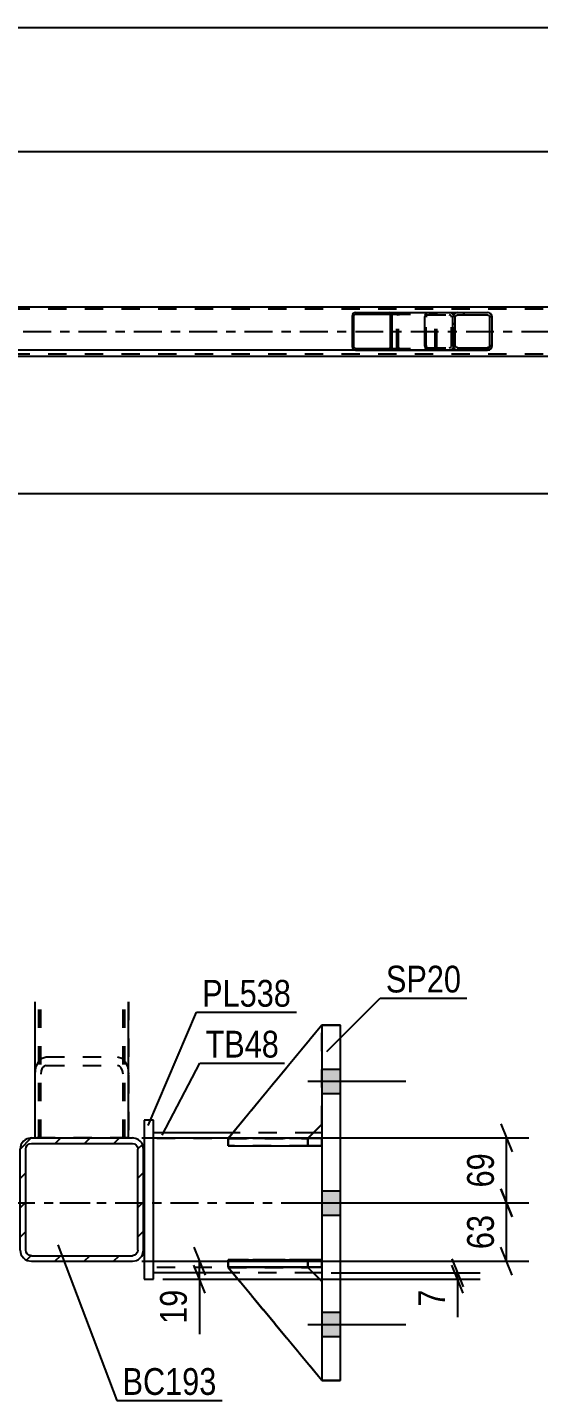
# Model space of a CAD drawing. Header units: millimetres. Extents: x -598 to 243, y -441 to 153.
# Drawn here: x -320.4 to -265.7, y -312.5 to -165.6 of the extents above; entities that cross this region are included whole.
import ezdxf

# ---------------------------------------------------------------- set-up
doc = ezdxf.new("R2010")
doc.units = ezdxf.units.MM
doc.linetypes.add('DXK_LINE_DOT2', pattern=[3.9198, 1.9599, -1.9599])
doc.linetypes.add('DXK_LINE_DOT3', pattern=[5.9187, 2.979, -0.9799, 0.9799, -0.9799])
doc.styles.add('Arial Narrow', font='ARIALN.TTF', dxfattribs={"height": 0.2})

# ---------------------------------------------------------------- blocks, each defined once
blk = doc.blocks.new('Part-318889849-4617 - 4537')
at = {"color": 2, "linetype": 'Continuous'}
for p, q in [((-510.21, -195.46), (157.07, -195.46)), ((-359.66, -200.74), (-110.45, -200.74))]:
    blk.add_line(p, q, dxfattribs=at)
at = {"color": 7, "linetype": 'DXK_LINE_DOT2'}
for p, q in [((-510.21, -195.7), (157.07, -195.7)), ((-510.21, -200.5), (157.07, -200.5))]:
    blk.add_line(p, q, dxfattribs=at)
at = {"color": 7, "linetype": 'DXK_LINE_DOT3'}
blk.add_line((-510.21, -198.1), (157.07, -198.1), dxfattribs=at)
blk = doc.blocks.new('Part-318889849-4619 - 4537')
at = {"linetype": 'Continuous'}
h = blk.add_hatch(dxfattribs=at)
h.set_pattern_fill('', scale=0.7, style=0, pattern_type=0)
h.set_pattern_definition([(45, (-270.7172, -196.392), (-1.57154, 1.57154), [])])
h.paths.add_polyline_path([(-270.68, -196.58), (-270.72, -196.39), (-270.83, -196.24), (-270.99, -196.13), (-271.18, -196.1), (-274.37, -196.1), (-274.56, -196.13), (-274.72, -196.24), (-274.83, -196.39), (-274.87, -196.58), (-274.87, -199.62), (-274.83, -199.8), (-274.72, -199.96), (-274.56, -200.06), (-274.37, -200.1), (-271.18, -200.1), (-270.99, -200.06), (-270.83, -199.96), (-270.72, -199.8), (-270.68, -199.62)])
h.paths.add_polyline_path([(-270.95, -199.71), (-271, -199.79), (-271.09, -199.84), (-271.18, -199.86), (-274.37, -199.86), (-274.46, -199.84), (-274.54, -199.79), (-274.6, -199.71), (-274.62, -199.62), (-274.62, -196.58), (-274.6, -196.48), (-274.54, -196.41), (-274.46, -196.35), (-274.37, -196.34), (-271.18, -196.34), (-271.09, -196.35), (-271, -196.41), (-270.95, -196.48), (-270.93, -196.58), (-270.93, -199.62)])
at = {"color": 2, "linetype": 'Continuous'}
for p, q in [((-277.86, -196.58), (-277.84, -196.39)), ((-277.86, -199.62), (-277.86, -196.58)), ((-277.84, -196.39), (-277.78, -196.24)), ((-277.78, -196.24), (-277.7, -196.13)), ((-277.7, -196.13), (-277.59, -196.1)), ((-277.59, -196.1), (-274.37, -196.1)), ((-274.83, -196.39), (-274.87, -196.58)), ((-274.87, -199.62), (-274.87, -196.58)), ((-274.62, -196.58), (-274.6, -196.48)), ((-274.62, -199.62), (-274.62, -196.58)), ((-274.6, -196.48), (-274.54, -196.41)), ((-274.37, -196.1), (-274.56, -196.13)), ((-274.54, -196.41), (-274.46, -196.35)), ((-274.46, -196.35), (-274.37, -196.34)), ((-274.37, -196.1), (-271.18, -196.1)), ((-274.37, -196.34), (-271.18, -196.34)), ((-270.99, -196.13), (-271.18, -196.1)), ((-271.18, -196.34), (-271.09, -196.35)), ((-271.09, -196.35), (-271, -196.41)), ((-271, -196.41), (-270.95, -196.48)), ((-270.95, -196.48), (-270.93, -196.58)), ((-270.93, -199.62), (-270.93, -196.58)), ((-270.68, -196.58), (-270.72, -196.39)), ((-270.68, -199.62), (-270.68, -196.58)), ((-277.84, -199.8), (-277.86, -199.62)), ((-274.87, -199.62), (-274.83, -199.8)), ((-274.6, -199.71), (-274.62, -199.62)), ((-274.54, -199.79), (-274.6, -199.71)), ((-270.95, -199.71), (-271, -199.79)), ((-270.93, -199.62), (-270.95, -199.71)), ((-270.72, -199.8), (-270.68, -199.62)), ((-277.78, -199.96), (-277.84, -199.8)), ((-277.7, -200.06), (-277.78, -199.96)), ((-277.59, -200.1), (-277.7, -200.06)), ((-277.59, -200.1), (-274.37, -200.1)), ((-274.56, -200.06), (-274.37, -200.1)), ((-274.46, -199.84), (-274.54, -199.79)), ((-274.37, -199.86), (-274.46, -199.84)), ((-274.37, -199.86), (-271.18, -199.86)), ((-274.37, -200.1), (-271.18, -200.1)), ((-271.09, -199.84), (-271.18, -199.86)), ((-271.18, -200.1), (-270.99, -200.06)), ((-271, -199.79), (-271.09, -199.84))]:
    blk.add_line(p, q, dxfattribs=at)
at = {"color": 7, "linetype": 'DXK_LINE_DOT2'}
for p, q in [((-277.72, -196.48), (-277.73, -196.58)), ((-277.73, -199.62), (-277.73, -196.58)), ((-277.69, -196.41), (-277.72, -196.48)), ((-277.64, -196.35), (-277.69, -196.41)), ((-277.59, -196.34), (-277.64, -196.35)), ((-277.59, -196.34), (-271.18, -196.34)), ((-276.6, -196.34), (-276.6, -196.1)), ((-275.26, -196.1), (-275.07, -196.13)), ((-275.16, -196.35), (-275.26, -196.34)), ((-275.08, -196.41), (-275.16, -196.35)), ((-275.03, -196.48), (-275.08, -196.41)), ((-275.01, -196.58), (-275.03, -196.48)), ((-275.01, -199.62), (-275.01, -196.58)), ((-274.79, -196.39), (-274.76, -196.58)), ((-274.76, -199.62), (-274.76, -196.58)), ((-274.37, -196.1), (-271.18, -196.1)), ((-277.73, -199.62), (-277.72, -199.71)), ((-277.72, -199.71), (-277.69, -199.79)), ((-275.08, -199.79), (-275.03, -199.71)), ((-275.03, -199.71), (-275.01, -199.62)), ((-274.76, -199.62), (-274.79, -199.8)), ((-277.69, -199.79), (-277.64, -199.84)), ((-277.64, -199.84), (-277.59, -199.86)), ((-277.59, -199.86), (-271.18, -199.86)), ((-276.6, -200.1), (-276.6, -199.86)), ((-275.26, -199.86), (-275.16, -199.84)), ((-275.07, -200.06), (-275.26, -200.1)), ((-275.16, -199.84), (-275.08, -199.79)), ((-274.37, -200.1), (-271.18, -200.1))]:
    blk.add_line(p, q, dxfattribs=at)
for centre, start, end in [((-275.24, -196.59), 23.8494, 68.8059), ((-275.24, -199.6), 291.1941, 336.1506)]:
    blk.add_arc(centre, 0.492, start, end, dxfattribs=at)
at = {"color": 2, "linetype": 'Continuous'}
for centre, start, end in [((-274.38, -196.59), 111.1941, 156.1506), ((-271.17, -196.59), 23.8494, 68.8059), ((-274.38, -199.6), 203.8494, 248.8059), ((-271.17, -199.6), 291.1941, 336.1506)]:
    blk.add_arc(centre, 0.492, start, end, dxfattribs=at)
blk = doc.blocks.new('Part-318889849-4621 - 4537')
at = {"linetype": 'Continuous'}
h = blk.add_hatch(dxfattribs=at)
h.set_pattern_fill('', scale=0.7, style=0, pattern_type=0)
h.set_pattern_definition([(45, (-281.3863, -196.2933), (-1.57154, 1.57154), [])])
h.paths.add_polyline_path([(-281.36, -196.42), (-281.39, -196.29), (-281.46, -196.19), (-281.57, -196.12), (-281.7, -196.1), (-285.28, -196.1), (-285.41, -196.12), (-285.52, -196.19), (-285.59, -196.29), (-285.62, -196.42), (-285.62, -199.78), (-285.59, -199.9), (-285.52, -200), (-285.41, -200.07), (-285.28, -200.1), (-281.7, -200.1), (-281.57, -200.07), (-281.46, -200), (-281.39, -199.9), (-281.36, -199.78)])
h.paths.add_polyline_path([(-281.54, -199.84), (-281.58, -199.89), (-281.64, -199.92), (-281.7, -199.94), (-285.28, -199.94), (-285.34, -199.92), (-285.4, -199.89), (-285.43, -199.84), (-285.45, -199.78), (-285.45, -196.42), (-285.43, -196.35), (-285.4, -196.3), (-285.34, -196.27), (-285.28, -196.26), (-281.7, -196.26), (-281.64, -196.27), (-281.58, -196.3), (-281.54, -196.35), (-281.53, -196.42), (-281.53, -199.78)])
at = {"color": 2, "linetype": 'Continuous'}
for p, q in [((-285.59, -196.29), (-285.62, -196.42)), ((-285.62, -199.78), (-285.62, -196.42)), ((-285.45, -196.42), (-285.43, -196.35)), ((-285.45, -199.78), (-285.45, -196.42)), ((-285.43, -196.35), (-285.4, -196.3)), ((-285.28, -196.1), (-285.41, -196.12)), ((-285.4, -196.3), (-285.34, -196.27)), ((-285.34, -196.27), (-285.28, -196.26)), ((-285.28, -196.1), (-281.7, -196.1)), ((-285.28, -196.26), (-281.7, -196.26)), ((-281.7, -196.1), (-277.59, -196.1)), ((-281.57, -196.12), (-281.7, -196.1)), ((-281.7, -196.26), (-281.64, -196.27)), ((-281.64, -196.27), (-281.58, -196.3)), ((-281.58, -196.3), (-281.54, -196.35)), ((-281.54, -196.35), (-281.53, -196.42)), ((-281.53, -199.78), (-281.53, -196.42)), ((-281.36, -196.42), (-281.39, -196.29)), ((-281.36, -199.78), (-281.36, -196.42)), ((-285.62, -199.78), (-285.59, -199.9)), ((-285.43, -199.84), (-285.45, -199.78)), ((-285.4, -199.89), (-285.43, -199.84)), ((-285.41, -200.07), (-285.28, -200.1)), ((-285.34, -199.92), (-285.4, -199.89)), ((-285.28, -199.94), (-285.34, -199.92)), ((-285.28, -199.94), (-281.7, -199.94)), ((-285.28, -200.1), (-281.7, -200.1)), ((-281.64, -199.92), (-281.7, -199.94)), ((-281.7, -200.1), (-281.57, -200.07)), ((-281.7, -200.1), (-277.59, -200.1)), ((-281.58, -199.89), (-281.64, -199.92)), ((-281.54, -199.84), (-281.58, -199.89)), ((-281.53, -199.78), (-281.54, -199.84)), ((-281.39, -199.9), (-281.36, -199.78))]:
    blk.add_line(p, q, dxfattribs=at)
at = {"color": 7, "linetype": 'DXK_LINE_DOT2'}
for p, q in [((-285.28, -196.1), (-281.7, -196.1)), ((-285.28, -196.26), (-276.94, -196.26)), ((-280.86, -196.42), (-280.83, -196.29)), ((-280.86, -199.78), (-280.86, -196.42)), ((-280.67, -196.35), (-280.69, -196.42)), ((-280.69, -199.78), (-280.69, -196.42)), ((-280.64, -196.3), (-280.67, -196.35)), ((-280.65, -196.12), (-280.52, -196.1)), ((-280.58, -196.27), (-280.64, -196.3)), ((-280.52, -196.26), (-280.58, -196.27)), ((-277.59, -196.1), (-276.94, -196.1)), ((-276.94, -196.1), (-276.81, -196.12)), ((-276.88, -196.27), (-276.94, -196.26)), ((-276.82, -196.3), (-276.88, -196.27)), ((-276.78, -196.35), (-276.82, -196.3)), ((-276.77, -196.42), (-276.78, -196.35)), ((-276.77, -199.78), (-276.77, -196.42)), ((-276.63, -196.29), (-276.6, -196.42)), ((-276.6, -199.78), (-276.6, -196.42)), ((-285.28, -199.94), (-276.94, -199.94)), ((-285.28, -200.1), (-281.7, -200.1)), ((-280.83, -199.9), (-280.86, -199.78)), ((-280.69, -199.78), (-280.67, -199.84)), ((-280.67, -199.84), (-280.64, -199.89)), ((-280.52, -200.1), (-280.65, -200.07)), ((-280.64, -199.89), (-280.62, -199.9)), ((-280.62, -199.9), (-280.58, -199.92)), ((-280.58, -199.92), (-280.52, -199.94)), ((-277.59, -200.1), (-276.94, -200.1)), ((-276.94, -199.94), (-276.88, -199.92)), ((-276.81, -200.07), (-276.94, -200.1)), ((-276.88, -199.92), (-276.82, -199.89)), ((-276.82, -199.89), (-276.78, -199.84)), ((-276.78, -199.84), (-276.77, -199.78)), ((-276.6, -199.78), (-276.63, -199.9))]:
    blk.add_line(p, q, dxfattribs=at)
at = {"color": 2, "linetype": 'Continuous'}
for centre, start, end in [((-285.29, -196.43), 110.7583, 155.68), ((-281.69, -196.43), 24.32, 69.2417), ((-285.29, -199.76), 204.32, 249.2417), ((-281.69, -199.76), 290.7583, 335.68)]:
    blk.add_arc(centre, 0.331, start, end, dxfattribs=at)
at = {"color": 7, "linetype": 'DXK_LINE_DOT2'}
for centre, start, end in [((-280.53, -196.43), 110.7583, 155.68), ((-276.93, -196.43), 24.32, 69.2417), ((-280.53, -199.76), 204.32, 249.2417), ((-276.93, -199.76), 290.7583, 335.68)]:
    blk.add_arc(centre, 0.331, start, end, dxfattribs=at)
blk = doc.blocks.new('Part-318889849-6109 - 5946')
at = {"color": 7, "linetype": 'DXK_LINE_DOT2'}
for p, q in [((-298.89, -298.21), (-290.39, -298.21)), ((-288.89, -310.3), (-298.89, -298.21)), ((-298.89, -298.21), (-298.89, -298.21)), ((-290.39, -298.21), (-298.89, -298.21)), ((-298.89, -298.21), (-288.89, -310.3)), ((-290.39, -298.21), (-288.89, -299.71)), ((-290.39, -298.21), (-290.39, -298.21)), ((-288.89, -299.71), (-290.39, -298.21)), ((-288.89, -299.71), (-288.89, -310.3))]:
    blk.add_line(p, q, dxfattribs=at)
blk = doc.blocks.new('Part-318889849-6140 - 5946')
at = {"color": 7, "linetype": 'DXK_LINE_DOT2'}
for p, q in [((-319.54, -284.36), (-319.54, -269.8)), ((-319.14, -284.36), (-319.14, -269.8)), ((-309.94, -284.36), (-309.94, -269.8)), ((-309.54, -269.8), (-309.54, -284.36)), ((-309.54, -284.36), (-319.54, -284.36))]:
    blk.add_line(p, q, dxfattribs=at)
blk = doc.blocks.new('Part-318889849-6110 - 5946')
at = {"color": 2, "linetype": 'Continuous'}
for p, q in [((-298.89, -298.21), (-298.89, -298.21)), ((-290.39, -298.21), (-298.89, -298.21)), ((-288.89, -310.3), (-298.89, -298.21)), ((-290.39, -298.21), (-290.39, -298.21)), ((-290.39, -298.21), (-288.89, -299.71))]:
    blk.add_line(p, q, dxfattribs=at)
at = {"color": 7, "linetype": 'DXK_LINE_DOT2'}
for p, q in [((-298.89, -298.21), (-290.39, -298.21)), ((-288.89, -310.3), (-298.89, -298.21)), ((-290.39, -298.21), (-288.89, -299.71)), ((-288.89, -299.71), (-288.89, -310.3))]:
    blk.add_line(p, q, dxfattribs=at)
blk = doc.blocks.new('Bolt-318889849-5982 - 5946')
at = {"linetype": 'Continuous'}
for points in [[(-286.89, -279.61), (-286.89, -277.01), (-288.89, -277.01), (-288.89, -279.61)], [(-286.89, -279.61), (-286.89, -277.01), (-288.89, -277.01), (-288.89, -279.61)], [(-286.89, -279.61), (-286.89, -277.01), (-288.89, -277.01), (-288.89, -279.61)], [(-286.89, -292.61), (-286.89, -290.01), (-288.89, -290.01), (-288.89, -292.61)], [(-286.89, -292.61), (-286.89, -290.01), (-288.89, -290.01), (-288.89, -292.61)], [(-286.89, -305.61), (-286.89, -303.01), (-288.89, -303.01), (-288.89, -305.61)], [(-286.89, -305.61), (-286.89, -303.01), (-288.89, -303.01), (-288.89, -305.61)], [(-286.89, -305.61), (-286.89, -303.01), (-288.89, -303.01), (-288.89, -305.61)]]:
    blk.add_hatch(color=1, dxfattribs=at).paths.add_polyline_path(points)
at = {"color": 1, "linetype": 'Continuous'}
for p, q in [((-288.89, -277.01), (-286.89, -277.01)), ((-288.89, -277.01), (-286.89, -277.01)), ((-288.89, -277.01), (-286.89, -277.01)), ((-290.39, -278.31), (-279.89, -278.31)), ((-290.39, -278.31), (-279.89, -278.31)), ((-290.39, -278.31), (-279.89, -278.31)), ((-288.89, -279.61), (-286.89, -279.61)), ((-288.89, -279.61), (-286.89, -279.61)), ((-288.89, -279.61), (-286.89, -279.61)), ((-288.89, -290.01), (-286.89, -290.01)), ((-288.89, -290.01), (-286.89, -290.01)), ((-290.39, -291.31), (-279.89, -291.31)), ((-290.39, -291.31), (-279.89, -291.31)), ((-288.89, -292.61), (-286.89, -292.61)), ((-288.89, -292.61), (-286.89, -292.61)), ((-288.89, -303.01), (-286.89, -303.01)), ((-288.89, -303.01), (-286.89, -303.01)), ((-288.89, -303.01), (-286.89, -303.01)), ((-290.39, -304.31), (-279.89, -304.31)), ((-290.39, -304.31), (-279.89, -304.31)), ((-290.39, -304.31), (-279.89, -304.31)), ((-288.89, -305.61), (-286.89, -305.61)), ((-288.89, -305.61), (-286.89, -305.61)), ((-288.89, -305.61), (-286.89, -305.61))]:
    blk.add_line(p, q, dxfattribs=at)
blk = doc.blocks.new('Part-318889849-6120 - 5946')
at = {"color": 2, "linetype": 'Continuous'}
for p, q in [((-306.89, -282.47), (-307.89, -282.47)), ((-307.89, -282.47), (-307.89, -299.47)), ((-306.89, -299.47), (-306.89, -282.47)), ((-307.89, -299.47), (-306.89, -299.47))]:
    blk.add_line(p, q, dxfattribs=at)
blk = doc.blocks.new('Part-318889849-5992 - 5946')
at = {"linetype": 'Continuous'}
h = blk.add_hatch(dxfattribs=at)
h.set_pattern_fill('', scale=0.7, style=0, pattern_type=0)
h.set_pattern_definition([(45, (-319.944, -284.3576), (-1.57154, 1.57154), [])])
h.paths.add_polyline_path([(-309.14, -284.36), (-319.94, -284.36), (-320.4, -284.45), (-320.79, -284.71), (-321.05, -285.1), (-321.14, -285.56), (-321.14, -296.36), (-321.05, -296.82), (-320.79, -297.21), (-320.4, -297.47), (-319.94, -297.56), (-309.14, -297.56), (-308.68, -297.47), (-308.3, -297.21), (-308.04, -296.82), (-307.94, -296.36), (-307.94, -285.56), (-308.04, -285.1), (-308.3, -284.71), (-308.68, -284.45)])
h.paths.add_polyline_path([(-308.59, -285.33), (-308.54, -285.56), (-308.54, -296.36), (-308.59, -296.59), (-308.72, -296.78), (-308.91, -296.91), (-309.14, -296.96), (-319.94, -296.96), (-320.17, -296.91), (-320.37, -296.78), (-320.5, -296.59), (-320.54, -296.36), (-320.54, -285.56), (-320.5, -285.33), (-320.37, -285.13), (-320.17, -285), (-319.94, -284.96), (-309.14, -284.96), (-308.91, -285), (-308.72, -285.13)])
at = {"color": 2, "linetype": 'Continuous'}
for p, q in [((-319.94, -284.36), (-320.4, -284.45)), ((-319.94, -284.36), (-309.14, -284.36)), ((-308.68, -284.45), (-309.14, -284.36)), ((-321.05, -285.1), (-321.14, -285.56)), ((-321.14, -296.36), (-321.14, -285.56)), ((-320.54, -285.56), (-320.5, -285.33)), ((-320.54, -296.36), (-320.54, -285.56)), ((-320.5, -285.33), (-320.37, -285.13)), ((-320.37, -285.13), (-320.17, -285)), ((-320.17, -285), (-319.94, -284.96)), ((-319.94, -284.96), (-309.14, -284.96)), ((-309.14, -284.96), (-308.91, -285)), ((-308.91, -285), (-308.72, -285.13)), ((-308.72, -285.13), (-308.59, -285.33)), ((-308.59, -285.33), (-308.54, -285.56)), ((-308.54, -296.36), (-308.54, -285.56)), ((-307.94, -285.56), (-308.04, -285.1)), ((-307.94, -296.36), (-307.94, -285.56)), ((-321.14, -296.36), (-321.05, -296.82)), ((-320.5, -296.59), (-320.54, -296.36)), ((-320.37, -296.78), (-320.5, -296.59)), ((-308.59, -296.59), (-308.72, -296.78)), ((-308.54, -296.36), (-308.59, -296.59)), ((-308.04, -296.82), (-307.94, -296.36)), ((-320.4, -297.47), (-319.94, -297.56)), ((-320.17, -296.91), (-320.37, -296.78)), ((-319.94, -296.96), (-320.17, -296.91)), ((-319.94, -296.96), (-309.14, -296.96)), ((-319.94, -297.56), (-309.14, -297.56)), ((-308.91, -296.91), (-309.14, -296.96)), ((-309.14, -297.56), (-308.68, -297.47)), ((-308.72, -296.78), (-308.91, -296.91))]:
    blk.add_line(p, q, dxfattribs=at)
for centre, start, end in [((-319.94, -285.56), 112.5, 157.5), ((-309.14, -285.56), 22.5, 67.5), ((-319.94, -296.36), 202.5, 247.5), ((-309.14, -296.36), 292.5, 337.5)]:
    blk.add_arc(centre, 1.2, start, end, dxfattribs=at)
blk = doc.blocks.new('Part-318889849-6084 - 5946')
at = {"color": 2, "linetype": 'Continuous'}
for p, q in [((-288.89, -272.31), (-286.89, -272.31)), ((-288.89, -272.31), (-288.89, -272.31)), ((-288.89, -272.31), (-288.89, -310.31)), ((-286.89, -272.31), (-286.89, -272.31)), ((-286.89, -310.31), (-286.89, -272.31)), ((-286.89, -310.31), (-288.89, -310.31))]:
    blk.add_line(p, q, dxfattribs=at)
at = {"color": 7, "linetype": 'DXK_LINE_DOT2'}
for p, q in [((-286.89, -272.31), (-288.89, -272.31)), ((-288.89, -310.31), (-288.89, -310.31)), ((-288.89, -310.31), (-286.89, -310.31)), ((-286.89, -310.31), (-286.89, -310.31))]:
    blk.add_line(p, q, dxfattribs=at)
blk = doc.blocks.new('Part-318889849-6097 - 5946')
at = {"color": 2, "linetype": 'Continuous'}
for p, q in [((-342.14, -283.81), (-341.25, -283.81)), ((-332.65, -283.81), (-322.14, -283.81)), ((-342.14, -298.81), (-341.24, -298.81)), ((-332.63, -298.81), (-322.14, -298.81))]:
    blk.add_line(p, q, dxfattribs=at)
at = {"color": 7, "linetype": 'DXK_LINE_DOT2'}
for p, q in [((-342.14, -298.81), (-342.14, -283.81)), ((-342.14, -284.41), (-322.14, -284.41)), ((-341.25, -283.81), (-332.65, -283.81)), ((-322.14, -298.81), (-322.14, -283.81)), ((-342.14, -298.21), (-322.14, -298.21)), ((-341.24, -298.81), (-332.63, -298.81))]:
    blk.add_line(p, q, dxfattribs=at)
at = {"color": 7, "linetype": 'DXK_LINE_DOT3'}
blk.add_line((-352.14, -291.31), (-312.14, -291.31), dxfattribs=at)
blk = doc.blocks.new('Part-318889849-6103 - 5946')
at = {"color": 2, "linetype": 'Continuous'}
for p, q in [((-298.89, -297.4), (-288.89, -297.4)), ((-298.89, -297.4), (-298.89, -298.2)), ((-288.89, -297.4), (-288.89, -297.4)), ((-288.89, -298.2), (-288.89, -297.4)), ((-288.89, -298.2), (-298.89, -298.2))]:
    blk.add_line(p, q, dxfattribs=at)
at = {"color": 7, "linetype": 'DXK_LINE_DOT2'}
for p, q in [((-290.39, -297.4), (-298.89, -297.4)), ((-288.89, -297.4), (-290.39, -297.4)), ((-290.39, -297.4), (-290.39, -298.2)), ((-288.89, -297.4), (-288.89, -297.4)), ((-298.89, -298.2), (-290.39, -298.2)), ((-290.39, -298.2), (-288.89, -298.2))]:
    blk.add_line(p, q, dxfattribs=at)
blk = doc.blocks.new('Part-318889849-6104 - 5946')
at = {"color": 2, "linetype": 'Continuous'}
for p, q in [((-298.88, -284.4), (-298.89, -284.4)), ((-298.89, -284.4), (-298.89, -285.2)), ((-288.89, -284.4), (-297.65, -284.4)), ((-288.89, -284.4), (-288.89, -284.4)), ((-288.89, -284.4), (-288.89, -285.2)), ((-298.89, -285.2), (-288.89, -285.2))]:
    blk.add_line(p, q, dxfattribs=at)
at = {"color": 7, "linetype": 'DXK_LINE_DOT2'}
for p, q in [((-297.65, -284.4), (-298.88, -284.4)), ((-290.39, -284.4), (-298.88, -284.4)), ((-290.39, -284.4), (-288.89, -284.4)), ((-290.39, -284.4), (-290.39, -285.2)), ((-288.89, -284.4), (-288.89, -284.4)), ((-298.89, -285.2), (-290.39, -285.2)), ((-290.39, -285.2), (-288.89, -285.2))]:
    blk.add_line(p, q, dxfattribs=at)
blk = doc.blocks.new('Part-318889849-6105 - 5946')
at = {"color": 7, "linetype": 'DXK_LINE_DOT2'}
for p, q in [((-298.89, -298.2), (-298.89, -297.4)), ((-298.89, -297.4), (-290.39, -297.4)), ((-288.89, -297.4), (-298.89, -297.4)), ((-290.39, -298.2), (-290.39, -297.4)), ((-290.39, -297.4), (-288.89, -297.4)), ((-288.89, -298.2), (-288.89, -297.4)), ((-288.89, -298.2), (-288.89, -297.4)), ((-288.89, -297.4), (-288.89, -297.4)), ((-290.39, -298.2), (-298.89, -298.2)), ((-298.89, -298.2), (-288.89, -298.2)), ((-288.89, -298.2), (-290.39, -298.2)), ((-288.89, -298.2), (-288.89, -298.2))]:
    blk.add_line(p, q, dxfattribs=at)
blk = doc.blocks.new('Part-318889849-6106 - 5946')
at = {"color": 7, "linetype": 'DXK_LINE_DOT2'}
for p, q in [((-298.89, -285.2), (-298.89, -284.4)), ((-298.89, -284.4), (-290.39, -284.4)), ((-288.89, -284.4), (-298.89, -284.4)), ((-290.39, -285.2), (-290.39, -284.4)), ((-290.39, -284.4), (-288.89, -284.4)), ((-288.89, -285.2), (-288.89, -284.4)), ((-288.89, -285.2), (-288.89, -284.4)), ((-288.89, -284.4), (-288.89, -284.4)), ((-290.39, -285.2), (-298.89, -285.2)), ((-298.89, -285.2), (-288.89, -285.2)), ((-288.89, -285.2), (-290.39, -285.2)), ((-288.89, -285.2), (-288.89, -285.2))]:
    blk.add_line(p, q, dxfattribs=at)
blk = doc.blocks.new('Part-318889849-6107 - 5946')
at = {"color": 7, "linetype": 'DXK_LINE_DOT2'}
for p, q in [((-288.89, -272.3), (-298.89, -284.41)), ((-298.89, -284.41), (-288.89, -272.3)), ((-288.89, -282.91), (-288.89, -272.3)), ((-290.39, -284.41), (-288.89, -282.91)), ((-290.39, -284.41), (-288.89, -282.91)), ((-298.89, -284.41), (-290.39, -284.41)), ((-298.89, -284.41), (-298.89, -284.41)), ((-290.39, -284.41), (-298.89, -284.41)), ((-290.39, -284.41), (-290.39, -284.41))]:
    blk.add_line(p, q, dxfattribs=at)
blk = doc.blocks.new('Part-318889849-6108 - 5946')
at = {"color": 2, "linetype": 'Continuous'}
for p, q in [((-288.89, -272.3), (-298.89, -284.41)), ((-288.89, -272.31), (-288.89, -272.3)), ((-288.89, -272.3), (-288.89, -272.3)), ((-290.38, -284.4), (-288.89, -282.91)), ((-297.65, -284.41), (-298.89, -284.41)), ((-298.89, -284.41), (-298.89, -284.41))]:
    blk.add_line(p, q, dxfattribs=at)
at = {"color": 7, "linetype": 'DXK_LINE_DOT2'}
for p, q in [((-288.89, -272.3), (-298.89, -284.41)), ((-288.89, -282.91), (-288.89, -272.31)), ((-290.39, -284.41), (-288.89, -282.91)), ((-290.39, -284.41), (-298.89, -284.41)), ((-290.39, -284.41), (-297.65, -284.41)), ((-290.39, -284.41), (-290.38, -284.4)), ((-290.39, -284.41), (-290.39, -284.41))]:
    blk.add_line(p, q, dxfattribs=at)
blk = doc.blocks.new('Part-318889849-6115 - 5946')
at = {"color": 2, "linetype": 'Continuous'}
for p, q in [((-298.39, -283.81), (-306.89, -283.81)), ((-288.89, -283.81), (-289.79, -283.81)), ((-298.4, -298.81), (-306.89, -298.81)), ((-288.89, -298.81), (-289.8, -298.81))]:
    blk.add_line(p, q, dxfattribs=at)
at = {"color": 7, "linetype": 'DXK_LINE_DOT2'}
for p, q in [((-306.89, -298.81), (-306.89, -283.81)), ((-288.89, -284.41), (-306.89, -284.41)), ((-289.79, -283.81), (-298.39, -283.81)), ((-288.89, -283.81), (-288.89, -298.81)), ((-288.89, -298.21), (-306.89, -298.21)), ((-289.8, -298.81), (-298.4, -298.81))]:
    blk.add_line(p, q, dxfattribs=at)
at = {"color": 7, "linetype": 'DXK_LINE_DOT3'}
blk.add_line((-316.89, -291.31), (-278.89, -291.31), dxfattribs=at)
blk = doc.blocks.new('Part-318889849-6134 - 5946')
at = {"color": 2, "linetype": 'Continuous'}
for p, q in [((-319.54, -284.36), (-319.54, -269.8)), ((-309.54, -284.36), (-309.54, -269.8))]:
    blk.add_line(p, q, dxfattribs=at)
at = {"color": 7, "linetype": 'DXK_LINE_DOT2'}
for p, q in [((-318.94, -284.36), (-318.94, -269.8)), ((-310.14, -284.36), (-310.14, -269.8)), ((-319.19, -276.23), (-318.8, -275.82)), ((-318.8, -275.82), (-318.34, -275.68)), ((-318.34, -275.68), (-310.74, -275.68)), ((-310.74, -275.68), (-310.28, -275.82)), ((-310.28, -275.82), (-309.9, -276.23)), ((-319.54, -277.54), (-319.45, -276.83)), ((-319.45, -276.83), (-319.19, -276.23)), ((-318.9, -277.19), (-318.94, -277.54)), ((-318.77, -276.88), (-318.9, -277.19)), ((-318.57, -276.68), (-318.77, -276.88)), ((-318.34, -276.61), (-318.57, -276.68)), ((-318.34, -276.61), (-310.74, -276.61)), ((-310.51, -276.68), (-310.74, -276.61)), ((-310.32, -276.88), (-310.51, -276.68)), ((-310.19, -277.19), (-310.32, -276.88)), ((-310.14, -277.54), (-310.19, -277.19)), ((-309.9, -276.23), (-309.64, -276.83)), ((-309.64, -276.83), (-309.54, -277.54)), ((-309.54, -284.36), (-319.54, -284.36))]:
    blk.add_line(p, q, dxfattribs=at)
blk = doc.blocks.new('StraightDimension-318889849-4950 - 4537')
at = {"color": 7, "linetype": 'Continuous'}
blk.add_line((-364.86, -215.45), (-109.65, -215.45), dxfattribs=at)
blk = doc.blocks.new('StraightDimension-318889849-4921 - 4537')
at = {"color": 7, "linetype": 'Continuous'}
blk.add_line((-364.86, -178.86), (-109.65, -178.86), dxfattribs=at)
blk = doc.blocks.new('StraightDimension-318889849-5004 - 4537')
at = {"color": 7, "linetype": 'Continuous'}
for p, q in [((-325.88, -198.6), (-324.68, -201.6)), ((-270.93, -200.1), (-328.13, -200.1)), ((-325.28, -209.14), (-325.28, -200.1)), ((-324.68, -210.64), (-325.88, -207.64)), ((-354.06, -209.14), (-322.88, -209.14))]:
    blk.add_line(p, q, dxfattribs=at)
at = {"color": 0}
blk.add_wipeout([(-326.03, -201.27), (-330.23, -201.27), (-330.23, -207.96), (-326.03, -207.96)], dxfattribs=at)
at = {"color": 3, "style": 'Arial Narrow'}
blk.add_text('226', height=2.863, rotation=90.0002, dxfattribs=at).set_placement((-326.63, -207.36))
blk = doc.blocks.new('StraightDimension-318889849-5032 - 4537')
at = {"color": 7, "linetype": 'Continuous'}
for p, q in [((-325.88, -186.34), (-324.68, -189.34)), ((-354.06, -187.84), (-322.88, -187.84)), ((-325.28, -200.1), (-325.28, -187.84)), ((-324.68, -201.6), (-325.88, -198.6)), ((-270.93, -200.1), (-328.13, -200.1))]:
    blk.add_line(p, q, dxfattribs=at)
at = {"color": 0}
blk.add_wipeout([(-326.03, -190.62), (-330.23, -190.62), (-330.23, -197.31), (-326.03, -197.31)], dxfattribs=at)
at = {"color": 3, "style": 'Arial Narrow'}
blk.add_text('307', height=2.863, rotation=90.0002, dxfattribs=at).set_placement((-326.63, -196.71))
blk = doc.blocks.new('StraightDimension-318889849-56250 - 4537')
at = {"color": 7, "linetype": 'Continuous'}
blk.add_line((-510.21, -165.6), (165.69, -165.6), dxfattribs=at)
blk = doc.blocks.new('StraightDimension-318889849-6256 - 5946')
at = {"color": 7, "linetype": 'Continuous'}
for p, q in [((-274.97, -297.31), (-273.77, -300.31)), ((-273.77, -300.97), (-274.97, -297.97)), ((-305.89, -299.47), (-271.97, -299.47)), ((-287.89, -298.81), (-271.97, -298.81)), ((-274.37, -299.47), (-274.37, -298.81)), ((-274.37, -299.47), (-274.37, -303.55)), ((-274.37, -299.47), (-274.37, -303.55))]:
    blk.add_line(p, q, dxfattribs=at)
at = {"color": 0}
blk.add_wipeout([(-275.12, -299.99), (-279.32, -299.99), (-279.32, -303.02), (-275.12, -303.02)], dxfattribs=at)
at = {"color": 3, "style": 'Arial Narrow'}
blk.add_text('7', height=2.86, rotation=90.0002, dxfattribs=at).set_placement((-275.72, -302.42))
blk = doc.blocks.new('StraightDimension-318889849-6238 - 5946')
at = {"color": 7, "linetype": 'Continuous'}
for p, q in [((-302.57, -296.06), (-301.37, -299.06)), ((-308.14, -297.56), (-299.57, -297.56)), ((-301.37, -300.97), (-302.57, -297.97)), ((-301.97, -299.47), (-301.97, -297.56)), ((-305.89, -299.47), (-299.57, -299.47)), ((-301.97, -299.47), (-301.97, -305.37)), ((-301.97, -299.47), (-301.97, -305.37))]:
    blk.add_line(p, q, dxfattribs=at)
at = {"color": 0}
blk.add_wipeout([(-302.72, -299.99), (-306.92, -299.99), (-306.92, -304.85), (-302.72, -304.85)], dxfattribs=at)
at = {"color": 3, "style": 'Arial Narrow'}
blk.add_text('19', height=2.863, rotation=90.0002, dxfattribs=at).set_placement((-303.32, -304.25))
blk = doc.blocks.new('StraightDimension-318889849-6215 - 5946')
at = {"color": 7, "linetype": 'Continuous'}
for p, q in [((-269.74, -282.86), (-268.54, -285.86)), ((-308.14, -284.36), (-266.74, -284.36)), ((-269.14, -291.31), (-269.14, -284.36)), ((-268.54, -292.81), (-269.74, -289.81)), ((-285.89, -291.31), (-266.74, -291.31))]:
    blk.add_line(p, q, dxfattribs=at)
at = {"color": 0}
blk.add_wipeout([(-269.89, -285.4), (-274.09, -285.4), (-274.09, -290.26), (-269.89, -290.26)], dxfattribs=at)
at = {"color": 3, "style": 'Arial Narrow'}
blk.add_text('69', height=2.863, rotation=90.0002, dxfattribs=at).set_placement((-270.49, -289.66))
blk = doc.blocks.new('StraightDimension-318889849-6205 - 5946')
at = {"color": 7, "linetype": 'Continuous'}
for p, q in [((-269.74, -289.81), (-268.54, -292.81)), ((-285.89, -291.31), (-266.74, -291.31)), ((-269.14, -297.56), (-269.14, -291.31)), ((-268.54, -299.06), (-269.74, -296.06)), ((-308.14, -297.56), (-266.74, -297.56))]:
    blk.add_line(p, q, dxfattribs=at)
at = {"color": 0}
blk.add_wipeout([(-269.89, -292), (-274.09, -292), (-274.09, -296.86), (-269.89, -296.86)], dxfattribs=at)
at = {"color": 3, "style": 'Arial Narrow'}
blk.add_text('63', height=2.863, rotation=90.0002, dxfattribs=at).set_placement((-270.49, -296.26))
blk = doc.blocks.new('Mark-318889849-6116 - 5946')
at = {"color": 0}
blk.add_wipeout([(-292.18, -270.33), (-292.18, -267.33), (-301.68, -267.33), (-301.68, -270.33)], dxfattribs=at)
blk.add_wipeout([(-292.18, -270.33), (-292.18, -267.33), (-301.68, -267.33), (-301.68, -270.33)], dxfattribs=at)
at = {"color": 30, "linetype": 'Continuous'}
for p, q in [((-307.44, -283.04), (-302.28, -270.93)), ((-302.28, -270.93), (-291.58, -270.93))]:
    blk.add_line(p, q, dxfattribs=at)
at = {"color": 3, "style": 'Arial Narrow'}
blk.add_text('PL538', height=2.863, dxfattribs=at).set_placement((-301.68, -270.33))
blk = doc.blocks.new('Mark-318889849-5988 - 5946')
at = {"color": 0}
blk.add_wipeout([(-300.14, -311.85), (-300.14, -308.85), (-310.19, -308.85), (-310.19, -311.85)], dxfattribs=at)
blk.add_wipeout([(-300.14, -311.85), (-300.14, -308.85), (-310.19, -308.85), (-310.19, -311.85)], dxfattribs=at)
at = {"color": 30, "linetype": 'Continuous'}
for p, q in [((-317.12, -295.79), (-310.79, -312.45)), ((-310.79, -312.45), (-299.54, -312.45))]:
    blk.add_line(p, q, dxfattribs=at)
at = {"color": 3, "style": 'Arial Narrow'}
blk.add_text('BC193', height=2.863, dxfattribs=at).set_placement((-310.19, -311.85))
blk = doc.blocks.new('Mark-318889849-6080 - 5946')
at = {"color": 0}
blk.add_wipeout([(-273.99, -268.81), (-273.99, -265.81), (-282.03, -265.81), (-282.03, -268.81)], dxfattribs=at)
blk.add_wipeout([(-273.99, -268.81), (-273.99, -265.81), (-282.03, -265.81), (-282.03, -268.81)], dxfattribs=at)
at = {"color": 30, "linetype": 'Continuous'}
for p, q in [((-288.34, -275.11), (-282.63, -269.41)), ((-282.63, -269.41), (-273.39, -269.41))]:
    blk.add_line(p, q, dxfattribs=at)
at = {"color": 3, "style": 'Arial Narrow'}
blk.add_text('SP20', height=2.863, dxfattribs=at).set_placement((-282.03, -268.81))
blk = doc.blocks.new('Mark-318889849-6111 - 5946')
at = {"color": 0}
blk.add_wipeout([(-293.46, -275.77), (-293.46, -272.77), (-301.32, -272.77), (-301.32, -275.77)], dxfattribs=at)
blk.add_wipeout([(-293.46, -275.77), (-293.46, -272.77), (-301.32, -272.77), (-301.32, -275.77)], dxfattribs=at)
at = {"color": 30, "linetype": 'Continuous'}
for p, q in [((-305.95, -284.08), (-301.92, -276.37)), ((-301.92, -276.37), (-292.86, -276.37))]:
    blk.add_line(p, q, dxfattribs=at)
at = {"color": 3, "style": 'Arial Narrow'}
blk.add_text('TB48', height=2.863, dxfattribs=at).set_placement((-301.32, -275.77))

msp = doc.modelspace()

# ---------------------------------------------------------------- block references
for name in ['StraightDimension-318889849-4921 - 4537', 'Part-318889849-4617 - 4537', 'Part-318889849-4621 - 4537', 'Part-318889849-4619 - 4537', 'StraightDimension-318889849-4950 - 4537', 'Part-318889849-6140 - 5946', 'Part-318889849-6134 - 5946', 'Part-318889849-6107 - 5946', 'Part-318889849-6108 - 5946', 'Part-318889849-6084 - 5946', 'Bolt-318889849-5982 - 5946', 'Part-318889849-6120 - 5946', 'Part-318889849-6097 - 5946', 'Part-318889849-5992 - 5946', 'Part-318889849-6115 - 5946', 'Part-318889849-6104 - 5946', 'Part-318889849-6106 - 5946', 'Part-318889849-6103 - 5946', 'Part-318889849-6105 - 5946', 'Part-318889849-6109 - 5946', 'Part-318889849-6110 - 5946']:
    msp.add_blockref(name, (0, 0))

# ---------------------------------------------------------------- next in the draw order: block references
for name in ['StraightDimension-318889849-5004 - 4537', 'Mark-318889849-6080 - 5946', 'StraightDimension-318889849-6215 - 5946', 'StraightDimension-318889849-6256 - 5946']:
    msp.add_blockref(name, (0, 0))

# ---------------------------------------------------------------- next in the draw order: block references
for name in ['StraightDimension-318889849-5032 - 4537', 'Mark-318889849-6116 - 5946', 'StraightDimension-318889849-6238 - 5946']:
    msp.add_blockref(name, (0, 0))

# ---------------------------------------------------------------- next in the draw order: block references
for name in ['StraightDimension-318889849-56250 - 4537', 'Mark-318889849-6111 - 5946', 'StraightDimension-318889849-6205 - 5946']:
    msp.add_blockref(name, (0, 0))

# ---------------------------------------------------------------- next in the draw order: block references
msp.add_blockref('Mark-318889849-5988 - 5946', (0, 0))

doc.saveas('drawing.dxf')
